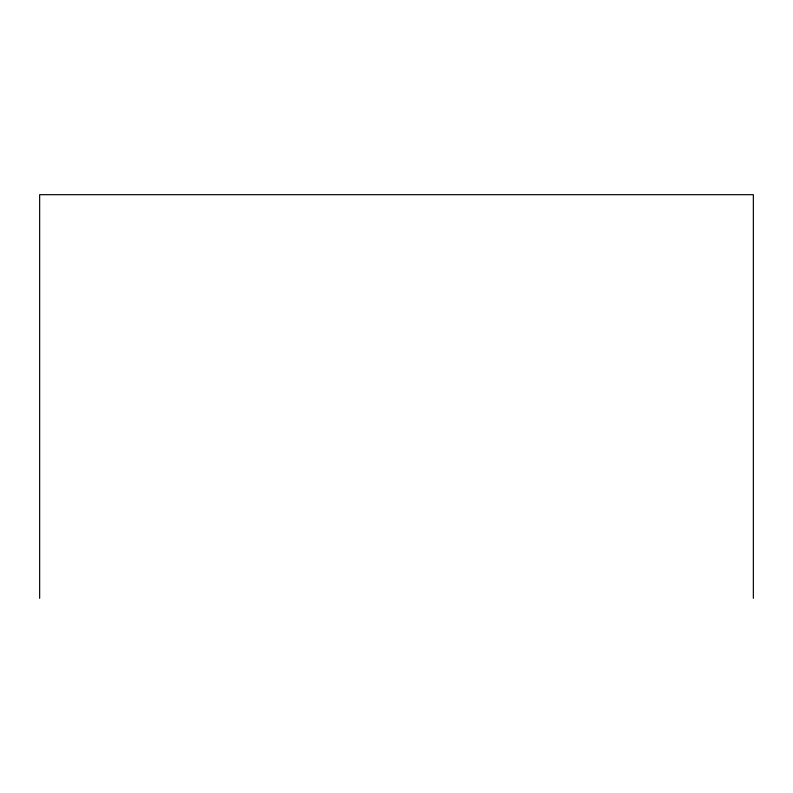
<?xml version="1.0" encoding="UTF-8"?>
<svg xmlns="http://www.w3.org/2000/svg" width="793" height="793" viewBox="0 0 793 793"><rect width="100%" height="100%" fill="white"/><g stroke="black" fill="none" stroke-linecap="round" stroke-linejoin="round"><path stroke-width="1.19" d="M753.35 598.318L753.35 194.681L39.65 194.681L39.65 598.318"/></g></svg>
